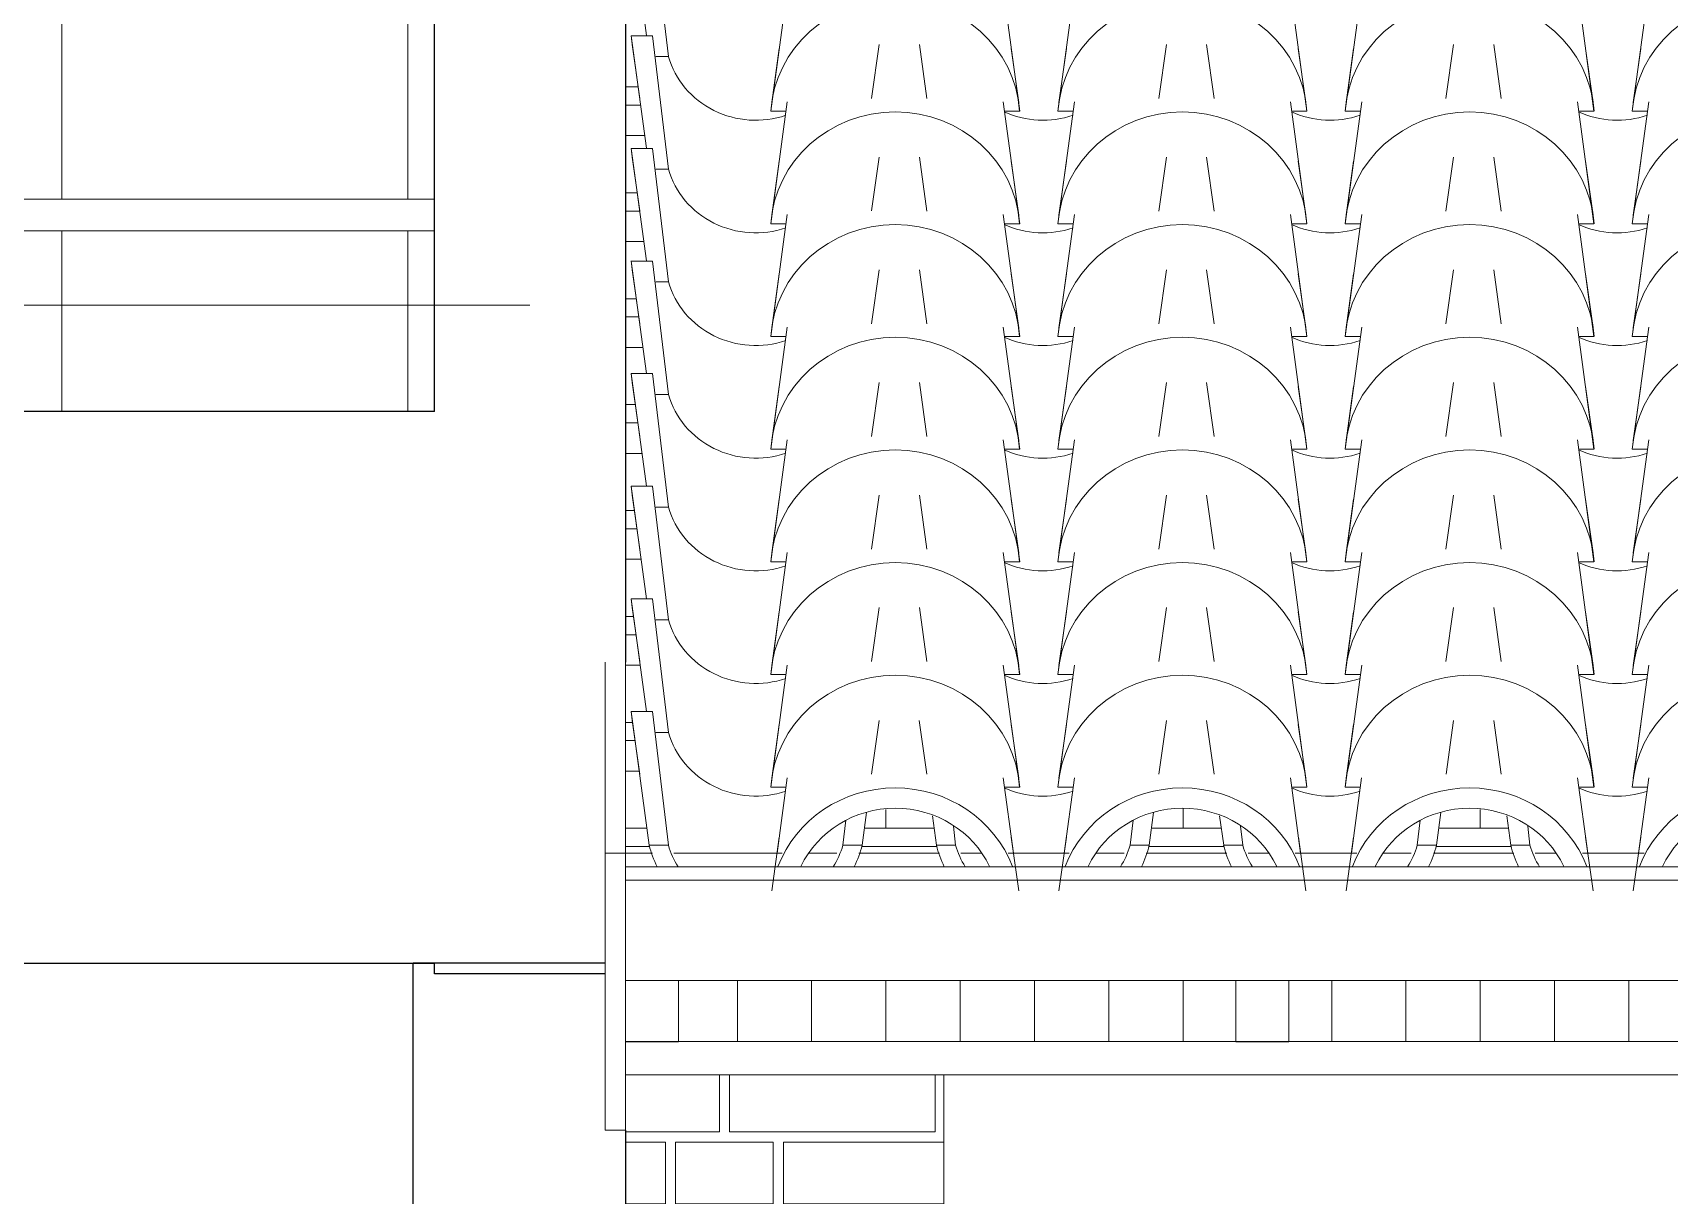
# Model space of a CAD drawing. Header units: millimetres. Extents: x -23833 to 62003, y -3000 to 6760.
# Drawn here: x 41698 to 43240, y 2461 to 3557 of the extents above; entities that cross this region are included whole.
import ezdxf

# ---------------------------------------------------------------- set-up
doc = ezdxf.new("R2010")
doc.units = ezdxf.units.MM
for name, color, linetype, lineweight in [('A-AREA', 32, 'Continuous', 9), ('A-DOOR', 31, 'Continuous', 9), ('A-GENM', 13, 'Continuous', 9), ('A-GLAZ-CURT', 52, 'Continuous', 9), ('A-GLAZ-CWMG', 51, 'Continuous', 9), ('A-ROOF', 132, 'Continuous', 9), ('A-ROOF-OTLN', 132, 'Continuous', 9), ('A-ROOF-PATT', 132, 'Continuous', 9), ('A-WALL', 113, 'Continuous', 25), ('Balaústres', 7, 'Continuous', 9), ('Corrimão', 250, 'Continuous', 25), ('S-COLS', 52, 'Continuous', 25)]:
    doc.layers.add(name, color=color, linetype=linetype, lineweight=lineweight)

# ---------------------------------------------------------------- blocks, each defined once
blk = doc.blocks.new('Rectangular Mullion - Ripa-4037463-FACHADA FRONTAL')
at = {"layer": 'A-GLAZ-CWMG'}
for p, q in [((7264.9, 2807.1), (7244.6, 2807.1)), ((7535.5, 2807.1), (7469.7, 2807.1)), ((7806.1, 2807.1), (7740.3, 2807.1)), ((8076.7, 2807.1), (8010.9, 2807.1)), ((7267.6, 2789.9), (7244.6, 2789.9)), ((7538.2, 2789.9), (7467.1, 2789.9)), ((7808.7, 2789.9), (7737.6, 2789.9)), ((8079.3, 2789.9), (8008.2, 2789.9))]:
    blk.add_line(p, q, dxfattribs=at)
blk = doc.blocks.new('Rectangular Mullion - Ripa-4037464-FACHADA FRONTAL')
at = {"layer": 'A-GLAZ-CWMG'}
for p, q in [((7251.4, 2906.9), (7244.6, 2906.9)), ((7253.8, 2889.7), (7244.6, 2889.7)), ((7257.2, 2861), (7244.6, 2861))]:
    blk.add_line(p, q, dxfattribs=at)
blk = doc.blocks.new('Rectangular Mullion - Ripa-3920862-FACHADA FRONTAL')
at = {"layer": 'A-GLAZ-CWMG'}
for p, q in [((7252.3, 3006.7), (7244.6, 3006.7)), ((7254.6, 2989.5), (7244.6, 2989.5)), ((7258.5, 2960.8), (7244.6, 2960.8))]:
    blk.add_line(p, q, dxfattribs=at)
blk = doc.blocks.new('Rectangular Mullion - Ripa-3920863-FACHADA FRONTAL')
at = {"layer": 'A-GLAZ-CWMG'}
for p, q in [((7253.1, 3106.5), (7244.6, 3106.5)), ((7255.5, 3089.3), (7244.6, 3089.3)), ((7259.4, 3060.6), (7244.6, 3060.6))]:
    blk.add_line(p, q, dxfattribs=at)
blk = doc.blocks.new('Rectangular Mullion - Ripa-3920864-FACHADA FRONTAL')
at = {"layer": 'A-GLAZ-CWMG'}
for p, q in [((7254, 3206.3), (7244.6, 3206.3)), ((7256.3, 3189.1), (7244.6, 3189.1)), ((7260.2, 3160.4), (7244.6, 3160.4))]:
    blk.add_line(p, q, dxfattribs=at)
blk = doc.blocks.new('Rectangular Mullion - Ripa-3920865-FACHADA FRONTAL')
at = {"layer": 'A-GLAZ-CWMG'}
for p, q in [((7254.9, 3306.1), (7244.6, 3306.1)), ((7257.2, 3288.9), (7244.6, 3288.9)), ((7261.1, 3260.2), (7244.6, 3260.2))]:
    blk.add_line(p, q, dxfattribs=at)
blk = doc.blocks.new('Rectangular Mullion - Ripa-3576556-FACHADA FRONTAL')
at = {"layer": 'A-GLAZ-CWMG'}
for p, q in [((7255.7, 3405.9), (7244.6, 3405.9)), ((7258.1, 3388.7), (7244.6, 3388.7)), ((7261.9, 3360), (7244.6, 3360))]:
    blk.add_line(p, q, dxfattribs=at)
blk = doc.blocks.new('Rectangular Mullion - Ripa-3576557-FACHADA FRONTAL')
at = {"layer": 'A-GLAZ-CWMG'}
for p, q in [((7256.6, 3505.8), (7244.6, 3505.8)), ((7258.9, 3488.5), (7244.6, 3488.5)), ((7262.8, 3459.8), (7244.6, 3459.8))]:
    blk.add_line(p, q, dxfattribs=at)
blk = doc.blocks.new('Rectangular Mullion - Caibro-4037507-FACHADA FRONTAL')
at = {"layer": 'A-GLAZ-CWMG'}
for p, q in [((7244.6, 2663.5), (7244.6, 2606)), ((7294.6, 2663.5), (7244.6, 2663.5)), ((7294.6, 2606), (7294.6, 2663.5)), ((7244.6, 2606), (7294.6, 2606))]:
    blk.add_line(p, q, dxfattribs=at)
blk = doc.blocks.new('Rectangular Mullion - Caibro-4037524-FACHADA FRONTAL')
at = {"layer": 'A-GLAZ-CWMG'}
for p, q in [((7819.6, 2663.5), (7819.6, 2606)), ((7869.6, 2663.5), (7819.6, 2663.5)), ((7869.6, 2606), (7869.6, 2663.5)), ((7819.6, 2606), (7869.6, 2606))]:
    blk.add_line(p, q, dxfattribs=at)
blk = doc.blocks.new('CRT_MGN_COZ_Fogão a lenha completo - CRT_MGN_COZ_Fogão a lenha completo-4049417-FACHADA FRONTAL')
at = {"layer": 'A-GENM'}
h = blk.add_hatch(dxfattribs=at)
h.set_pattern_fill('FP_46', color=256, style=0, pattern_type=2)
h.set_pattern_definition([(180, (7394.62, 3604.53), (3e-14, 270.937), [193.675, -9.525]), (180, (7394.62, 3662.73), (3e-14, 270.937), [193.675, -9.525]), (90, (7394.62, 3604.53), (203.2, -1e-14), [58.21, -212.728]), (90, (7200.94, 3604.53), (203.2, -1e-14), [58.21, -212.728]), (180, (7242.22, 3672.26), (3e-14, 270.937), [193.675, -9.525, 92.075, -9.525]), (180, (7242.22, 3730.47), (3e-14, 270.937), [193.675, -9.525, 92.075, -9.525]), (90, (7242.22, 3672.26), (304.8, -2e-14), [58.21, -212.73]), (90, (7048.55, 3672.26), (304.8, -2e-14), [58.21, -212.73]), (90, (7039.02, 3672.26), (304.8, -2e-14), [58.21, -212.73]), (90, (6946.94, 3672.26), (304.8, -2e-14), [58.21, -212.73]), (180, (7293.02, 3740), (3e-14, 270.937), [193.675, -9.525]), (180, (7293.02, 3798.2), (3e-14, 270.937), [193.675, -9.525]), (90, (7293.02, 3740), (203.2, -1e-14), [58.21, -212.728]), (90, (7099.35, 3740), (203.2, -1e-14), [58.21, -212.728]), (180, (7242.22, 3807.73), (3e-14, 270.937), [193.675, -9.525, 92.075, -9.525]), (180, (7242.22, 3865.94), (3e-14, 270.937), [193.675, -9.525, 92.075, -9.525]), (90, (7242.22, 3807.73), (304.8, -2e-14), [58.21, -212.728]), (90, (7048.55, 3807.73), (304.8, -2e-14), [58.21, -212.728]), (90, (7039.02, 3807.73), (304.8, -2e-14), [58.21, -212.728]), (90, (6946.94, 3807.73), (304.8, -2e-14), [58.21, -212.728])])
h.paths.add_polyline_path([(7257.2, 2030), (7544.6, 2030), (7544.6, 2574.7), (7244.6, 2574.7), (7244.6, 2400), (7254.6, 2400), (7254.6, 2030)])
h.paths.add_polyline_path([(7256.1, 4040.1), (7255.4, 4045.5), (7244.6, 4048.7), (7244.6, 4043.5), (7251.8, 4041.4)])
h.paths.add_polyline_path([(7244.6, 4186.3), (7248.2, 4198.6), (7244.6, 4199.3), (7244.6, 4186.8)])
h.paths.add_polyline_path([(7544.6, 4452.2), (7544.4, 4462.6), (7541.1, 4453.4), (7544.4, 4452.2)])
h.paths.add_polyline_path([(7544.6, 4472.9), (7544.6, 5160), (7469.6, 5160), (7469.6, 5060), (7344.6, 5060), (7344.6, 5160), (7244.6, 5160), (7244.6, 4575.7), (7395.2, 4524.1), (7544.4, 4472.9)])
at = {"layer": 'A-GENM', "color": 55}
blk.add_line((7544.6, 2574.7), (7544.6, 2030), dxfattribs=at)
blk = doc.blocks.new('Guarda-corpo - 25mm-3360969-FACHADA FRONTAL')
at = {"layer": 'Balaústres'}
for p, q in [((7039.6, 4270), (7039.6, 4000)), ((7039.6, 3970), (7039.6, 3700)), ((7039.6, 3670), (7039.6, 3400)), ((7039.6, 3370), (7039.6, 3200))]:
    blk.add_line(p, q, dxfattribs=at)
blk = doc.blocks.new('Guarda-corpo - Guarda-corpo-3921231-FACHADA FRONTAL')
at = {"layer": 'Corrimão', "color": 7, "lineweight": 9}
for p, q in [((2584.6, 3400), (7064.6, 3400)), ((2584.6, 3370), (7064.6, 3370))]:
    blk.add_line(p, q, dxfattribs=at)
blk.add_blockref('Guarda-corpo - 25mm-3360969-FACHADA FRONTAL', (0, 0))
blk = doc.blocks.new('Porta inclinada - Porta inclinada Larissa-3958697-FACHADA FRONTAL')
at = {"layer": 'A-DOOR'}
for p, q in [((6713.6, 3400), (6713.6, 3670)), ((6713.6, 3200), (6713.6, 3370))]:
    blk.add_line(p, q, dxfattribs=at)
blk = doc.blocks.new('COLONIAL BASE - COLONIAL BASE-4040581-FACHADA FRONTAL')
at = {"layer": 'A-GLAZ-CURT'}
for p, q in [((7792.1, 2908.8), (7799.2, 2858)), ((8017.8, 2858), (8024.9, 2908.8)), ((7928.7, 2783.5), (7938.3, 2854.7)), ((8141.7, 2854.7), (8151.3, 2783.5)), ((8008.7, 2791.1), (8012.9, 2821.9)), ((7804.5, 2818.9), (7808.3, 2791.1)), ((7826.3, 2791.1), (7824.2, 2809)), ((7990.7, 2791.1), (7993.5, 2814.6)), ((7808.3, 2791.1), (7826.3, 2791.1)), ((7930.7, 2798.8), (7923.6, 2748)), ((7990.7, 2791.1), (8008.7, 2791.1)), ((8156.4, 2748), (8149.3, 2798.8))]:
    blk.add_line(p, q, dxfattribs=at)
for centre, major_axis, start_param, end_param in [((8040, 2732.6), (117.5, 0), 0.348057, 2.793536), ((8040, 2732.6), (97.5, 0), 0.425177, 2.716415), ((7908.5, 2812.9), (102.8, 0), 3.36491, 3.584479), ((7908.5, 2812.9), (85.3, 0), 3.411763, 3.68386), ((7908.5, 2812.9), (85.3, 0), 5.740918, 6.013015), ((7908.5, 2812.9), (102.8, 0), 5.840299, 6.059868)]:
    blk.add_ellipse(centre, major_axis=major_axis, ratio=0.957826, start_param=start_param, end_param=end_param, dxfattribs=at)
blk = doc.blocks.new('COLONIAL BASE - COLONIAL BASE-V355-FACHADA FRONTAL')
at = {"layer": 'A-GLAZ-CURT'}
for p, q in [((8062.7, 3015), (8069.8, 2964.1)), ((8288.3, 2964.1), (8295.5, 3015)), ((8193.3, 2845.9), (8208.9, 2960.8)), ((8412.3, 2960.8), (8427.8, 2845.9)), ((8201.3, 2905), (8194.2, 2854.2)), ((8427, 2854.2), (8419.8, 2905)), ((8207.7, 2845.9), (8193.3, 2845.9)), ((8427.8, 2845.9), (8413.5, 2845.9))]:
    blk.add_line(p, q, dxfattribs=at)
for centre, major_axis, start_param, end_param in [((8310.6, 2838.8), (117.5, 0), 0.063873, 3.077719), ((8179.1, 2919.1), (85.3, 0), 4.271197, 5.051809)]:
    blk.add_ellipse(centre, major_axis=major_axis, ratio=0.957826, start_param=start_param, end_param=end_param, dxfattribs=at)
blk = doc.blocks.new('COLONIAL BASE - COLONIAL BASE-V361-FACHADA FRONTAL')
at = {"layer": 'A-GLAZ-CURT'}
for p, q in [((7270.1, 2917.1), (7250.1, 2917.1)), ((7250.1, 2917.1), (7267.1, 2791.1)), ((7285.1, 2791.1), (7270.1, 2917.1)), ((7250.9, 2908.8), (7258.1, 2858)), ((7476.6, 2858), (7483.7, 2908.8)), ((7387.5, 2783.5), (7397.1, 2854.7)), ((7600.5, 2854.7), (7610.2, 2783.5)), ((7467.5, 2791.1), (7471.7, 2821.9)), ((7449.5, 2791.1), (7452.3, 2814.6)), ((7267.1, 2791.1), (7285.1, 2791.1)), ((7389.6, 2798.8), (7382.4, 2748)), ((7449.5, 2791.1), (7467.5, 2791.1)), ((7615.2, 2748), (7608.1, 2798.8))]:
    blk.add_line(p, q, dxfattribs=at)
for centre, major_axis, start_param, end_param in [((7367.3, 2924.2), (117.5, 0), 3.205466, 3.30048), ((7498.8, 2732.6), (117.5, 0), 0.348057, 2.793536), ((7498.8, 2732.6), (97.5, 0), 0.425177, 2.716415), ((7367.3, 2812.9), (102.8, 0), 3.36491, 3.584479), ((7367.3, 2812.9), (85.3, 0), 3.411763, 3.68386), ((7367.3, 2812.9), (85.3, 0), 5.740918, 6.013015), ((7367.3, 2812.9), (102.8, 0), 5.840299, 6.059868)]:
    blk.add_ellipse(centre, major_axis=major_axis, ratio=0.957826, start_param=start_param, end_param=end_param, dxfattribs=at)
blk = doc.blocks.new('COLONIAL BASE - COLONIAL BASE-V362-FACHADA FRONTAL')
at = {"layer": 'A-GLAZ-CURT'}
for p, q in [((7270.1, 3023.2), (7250.1, 3023.2)), ((7250.1, 3023.2), (7264.4, 2917.1)), ((7285.1, 2897.3), (7270.1, 3023.2)), ((7250.9, 3015), (7258.1, 2964.1)), ((7476.6, 2964.1), (7483.7, 3015)), ((7381.6, 2845.9), (7397.1, 2960.8)), ((7600.5, 2960.8), (7616.1, 2845.9)), ((7389.6, 2905), (7382.4, 2854.2)), ((7615.2, 2854.2), (7608.1, 2905)), ((7273.3, 2897.3), (7285.1, 2897.3)), ((7395.9, 2845.9), (7381.6, 2845.9)), ((7616.1, 2845.9), (7601.7, 2845.9))]:
    blk.add_line(p, q, dxfattribs=at)
for centre, major_axis, start_param, end_param in [((7367.3, 3030.4), (117.5, 0), 3.205466, 3.30048), ((7498.8, 2838.8), (117.5, 0), 0.063873, 3.077719), ((7367.3, 2919.1), (85.3, 0), 3.411763, 5.051809)]:
    blk.add_ellipse(centre, major_axis=major_axis, ratio=0.957826, start_param=start_param, end_param=end_param, dxfattribs=at)
blk = doc.blocks.new('COLONIAL BASE - COLONIAL BASE-V363-FACHADA FRONTAL')
at = {"layer": 'A-GLAZ-CURT'}
for p, q in [((7270.1, 3447.8), (7250.1, 3447.8)), ((7250.1, 3447.8), (7264.4, 3341.7)), ((7250.9, 3439.6), (7258.1, 3388.8)), ((7285.1, 3321.9), (7270.1, 3447.8)), ((7476.6, 3388.8), (7483.7, 3439.6)), ((7381.6, 3270.6), (7397.1, 3385.4)), ((7600.5, 3385.4), (7616.1, 3270.6)), ((7273.3, 3321.9), (7285.1, 3321.9)), ((7389.6, 3329.6), (7382.4, 3278.8)), ((7615.2, 3278.8), (7608.1, 3329.6)), ((7395.9, 3270.6), (7381.6, 3270.6)), ((7616.1, 3270.6), (7601.7, 3270.6))]:
    blk.add_line(p, q, dxfattribs=at)
for centre, major_axis, start_param, end_param in [((7367.3, 3455), (117.5, 0), 3.206475, 3.30048), ((7498.8, 3263.4), (117.5, 0), 0.063873, 3.077719), ((7367.3, 3343.7), (85.3, 0), 3.411763, 5.051809)]:
    blk.add_ellipse(centre, major_axis=major_axis, ratio=0.957826, start_param=start_param, end_param=end_param, dxfattribs=at)

msp = doc.modelspace()

# ---------------------------------------------------------------- hatches: boundary and pattern name
at = {"layer": 'A-ROOF-PATT'}
h = msp.add_hatch(dxfattribs=at)
h.set_pattern_fill('FP_42', color=256, style=0, pattern_type=2)
h.set_pattern_definition([(90, (35012.05, 1510.22), (-70, 4e-15), [])])
h.paths.add_polyline_path([(46787.432, 2606.037), (46595.154, 2663.61), (46331.667, 2663.507), (46331.667, 2606.037), (46775.401, 2606.037)])
h.paths.add_polyline_path([(45756.667, 2606.037), (46281.667, 2606.037), (46281.667, 2663.61), (45756.667, 2663.507)])
h.paths.add_polyline_path([(45243.301, 2606.037), (45706.667, 2606.037), (45706.667, 2663.61), (45181.667, 2663.507), (45181.667, 2606.037)])
h.paths.add_polyline_path([(42306.667, 2606.037), (42831.667, 2606.037), (42831.667, 2663.61), (42306.667, 2663.507)])
h.paths.add_polyline_path([(45131.667, 2606.037), (45131.667, 2663.61), (44606.667, 2663.507), (44606.667, 2606.037)])
h.paths.add_polyline_path([(44522.313, 2606.037), (44556.667, 2606.037), (44556.667, 2663.61), (44031.667, 2663.507), (44031.667, 2606.037)])
h.paths.add_polyline_path([(42881.667, 2606.037), (43406.667, 2606.037), (43406.667, 2663.61), (42881.667, 2663.507)])
h.paths.add_polyline_path([(43801.325, 2606.037), (43981.667, 2606.037), (43981.667, 2663.61), (43456.667, 2663.507), (43456.667, 2606.037)])
h.paths.add_polyline_path([(44387.128, 2807.13), (44441.69, 2807.13), (44440.09, 2818.947), (44426.805, 2823.371), (44404.983, 2825.986), (44380.959, 2823.107), (44377.859, 2821.943), (44375.853, 2807.13), (44380.959, 2807.13)])
h.paths.add_polyline_path([(45463.312, 2807.13), (45524.043, 2807.13), (45522.443, 2818.947), (45511.361, 2823.107), (45487.336, 2825.986), (45463.312, 2823.107), (45460.212, 2821.943), (45458.206, 2807.13)])
h.paths.add_polyline_path([(43322.63, 2807.13), (43359.337, 2807.13), (43357.737, 2818.947), (43344.452, 2823.371), (43322.63, 2825.986), (43298.606, 2823.107), (43295.506, 2821.943), (43293.5, 2807.13), (43305.646, 2807.13)])
h.paths.add_polyline_path([(45253.454, 2807.13), (45251.854, 2818.947), (45240.772, 2823.107), (45216.748, 2825.986), (45192.724, 2823.107), (45189.623, 2821.943), (45187.618, 2807.13), (45245.949, 2807.13)])
h.paths.add_polyline_path([(46054.413, 2807.13), (46056.667, 2807.13), (46056.667, 2821.556), (46052.537, 2823.107), (46028.513, 2825.986), (46004.489, 2823.107), (46001.388, 2821.943), (45999.382, 2807.13), (46052.537, 2807.13)])
h.paths.add_polyline_path([(42481.735, 2807.13), (42547.572, 2807.13), (42545.972, 2818.947), (42532.687, 2823.371), (42510.866, 2825.986), (42486.841, 2823.107), (42483.741, 2821.943), (42482.753, 2814.646)])
h.paths.add_polyline_path([(43564.088, 2807.13), (43629.925, 2807.13), (43628.325, 2818.947), (43615.04, 2823.371), (43593.219, 2825.986), (43569.194, 2823.107), (43566.094, 2821.943), (43565.106, 2814.646)])
h.paths.add_polyline_path([(43088.749, 2807.13), (43087.148, 2818.947), (43073.864, 2823.371), (43052.042, 2825.986), (43028.018, 2823.107), (43024.918, 2821.943), (43022.912, 2807.13), (43081.243, 2807.13)])
h.paths.add_polyline_path([(44982.866, 2807.13), (44981.266, 2818.947), (44970.184, 2823.107), (44946.16, 2825.986), (44922.136, 2823.107), (44919.035, 2821.943), (44917.029, 2807.13), (44975.361, 2807.13)])
h.paths.add_polyline_path([(45794.631, 2807.13), (45793.031, 2818.947), (45781.949, 2823.107), (45756.667, 2825.835), (45756.667, 2807.13), (45787.126, 2807.13)])
h.paths.add_polyline_path([(44712.278, 2807.13), (44710.678, 2818.947), (44699.596, 2823.107), (44675.572, 2825.986), (44651.547, 2823.107), (44648.447, 2821.943), (44646.441, 2807.13), (44704.773, 2807.13)])
h.paths.add_polyline_path([(43834.677, 2807.13), (43900.513, 2807.13), (43898.913, 2818.947), (43885.629, 2823.371), (43863.807, 2825.986), (43839.783, 2823.107), (43836.682, 2821.943), (43835.694, 2814.646)])
h.paths.add_polyline_path([(42752.324, 2807.13), (42818.16, 2807.13), (42816.56, 2818.947), (42803.276, 2823.371), (42781.454, 2825.986), (42757.43, 2823.107), (42754.329, 2821.943), (42753.341, 2814.646)])
h.paths.add_polyline_path([(44105.265, 2807.13), (44171.101, 2807.13), (44169.501, 2818.947), (44156.217, 2823.371), (44134.395, 2825.986), (44110.371, 2823.107), (44107.27, 2821.943), (44106.282, 2814.646)])

# ---------------------------------------------------------------- linework, layer by layer
at = {"layer": 'A-AREA'}
for p, q in [((42166.667, 3300), (37396.667, 3300)), ((41725.667, 3300), (42051.667, 3300))]:
    msp.add_line(p, q, dxfattribs=at)
at = {"layer": 'A-ROOF'}
for p, q in [((42256.667, 2606.037), (46787.432, 2606.037)), ((46856.667, 2574.716), (42256.667, 2574.716))]:
    msp.add_line(p, q, dxfattribs=at)
at = {"layer": 'A-ROOF-OTLN'}
for p, q in [((42237.667, 2963.522), (42237.667, 2522.515)), ((42256.667, 2663.61), (42256.667, 2963.522)), ((42282.005, 2783.522), (42237.667, 2783.522)), ((42404.411, 2783.522), (42302.126, 2783.522)), ((42455.943, 2783.522), (42429.166, 2783.522)), ((42552.594, 2783.522), (42476.714, 2783.522)), ((42592.566, 2783.522), (42572.714, 2783.522)), ((42674.781, 2783.522), (42617.16, 2783.522)), ((42726.532, 2783.522), (42699.754, 2783.522)), ((42823.182, 2783.522), (42747.302, 2783.522)), ((42863.154, 2783.522), (42843.302, 2783.522)), ((42945.868, 2783.522), (42887.748, 2783.522)), ((42997.12, 2783.522), (42970.342, 2783.522)), ((43093.77, 2783.522), (43017.89, 2783.522)), ((43133.742, 2783.522), (43113.89, 2783.522)), ((43216.456, 2783.522), (43158.336, 2783.522)), ((46976.667, 2770.822), (42256.667, 2770.822)), ((46976.667, 2758.122), (42256.667, 2758.122)), ((46925.867, 2663.61), (42256.667, 2663.61)), ((42256.667, 2522.515), (42256.667, 2606.037)), ((42237.667, 2522.515), (42256.667, 2522.515))]:
    msp.add_line(p, q, dxfattribs=at)
at = {"layer": 'A-WALL'}
for p, q in [((42076.667, 3200), (42076.667, 4328.904)), ((42256.667, 4256.904), (42256.667, 2963.522)), ((42076.667, 3200), (37396.667, 3200)), ((37396.667, 2680), (42076.667, 2680)), ((42076.667, 2670), (42076.667, 2680)), ((42237.667, 2670), (42076.667, 2670))]:
    msp.add_line(p, q, dxfattribs=at)
at = {"layer": 'S-COLS'}
for p, q in [((42056.667, 180), (42056.667, 2680)), ((42237.667, 2680), (42056.667, 2680)), ((42256.667, 2522.515), (42256.667, 180))]:
    msp.add_line(p, q, dxfattribs=at)

# ---------------------------------------------------------------- block references
at = {"layer": 'A-DOOR'}
msp.add_blockref('Porta inclinada - Porta inclinada Larissa-3958697-FACHADA FRONTAL', (35012.047, 0), dxfattribs=at)
at = {"layer": 'A-GENM', "color": 55}
msp.add_blockref('CRT_MGN_COZ_Fogão a lenha completo - CRT_MGN_COZ_Fogão a lenha completo-4049417-FACHADA FRONTAL', (35012.047, 0), dxfattribs=at)
at = {"layer": 'A-GLAZ-CURT'}
for name, p in [('COLONIAL BASE - COLONIAL BASE-V362-FACHADA FRONTAL', (35012.047, 636.923)), ('COLONIAL BASE - COLONIAL BASE-V355-FACHADA FRONTAL', (34470.871, 636.923)), ('COLONIAL BASE - COLONIAL BASE-V355-FACHADA FRONTAL', (34741.459, 636.923)), ('COLONIAL BASE - COLONIAL BASE-V355-FACHADA FRONTAL', (35012.047, 636.923)), ('COLONIAL BASE - COLONIAL BASE-V362-FACHADA FRONTAL', (35012.047, 530.769)), ('COLONIAL BASE - COLONIAL BASE-V355-FACHADA FRONTAL', (34470.871, 530.769)), ('COLONIAL BASE - COLONIAL BASE-V355-FACHADA FRONTAL', (34741.459, 530.769)), ('COLONIAL BASE - COLONIAL BASE-V355-FACHADA FRONTAL', (35012.047, 530.769)), ('COLONIAL BASE - COLONIAL BASE-V363-FACHADA FRONTAL', (35012.047, 0)), ('COLONIAL BASE - COLONIAL BASE-V355-FACHADA FRONTAL', (34470.871, 424.615)), ('COLONIAL BASE - COLONIAL BASE-V355-FACHADA FRONTAL', (34741.459, 424.615)), ('COLONIAL BASE - COLONIAL BASE-V355-FACHADA FRONTAL', (35012.047, 424.615)), ('COLONIAL BASE - COLONIAL BASE-V362-FACHADA FRONTAL', (35012.047, 318.462)), ('COLONIAL BASE - COLONIAL BASE-V355-FACHADA FRONTAL', (34470.871, 318.462)), ('COLONIAL BASE - COLONIAL BASE-V355-FACHADA FRONTAL', (34741.459, 318.462)), ('COLONIAL BASE - COLONIAL BASE-V355-FACHADA FRONTAL', (35012.047, 318.462)), ('COLONIAL BASE - COLONIAL BASE-V362-FACHADA FRONTAL', (35012.047, 212.308)), ('COLONIAL BASE - COLONIAL BASE-V355-FACHADA FRONTAL', (34470.871, 212.308)), ('COLONIAL BASE - COLONIAL BASE-V355-FACHADA FRONTAL', (34741.459, 212.308)), ('COLONIAL BASE - COLONIAL BASE-V355-FACHADA FRONTAL', (35012.047, 212.308)), ('COLONIAL BASE - COLONIAL BASE-V362-FACHADA FRONTAL', (35012.047, 106.154)), ('COLONIAL BASE - COLONIAL BASE-V355-FACHADA FRONTAL', (34470.871, 106.154)), ('COLONIAL BASE - COLONIAL BASE-V355-FACHADA FRONTAL', (34741.459, 106.154)), ('COLONIAL BASE - COLONIAL BASE-V355-FACHADA FRONTAL', (35012.047, 106.154)), ('COLONIAL BASE - COLONIAL BASE-V362-FACHADA FRONTAL', (35012.047, 0)), ('COLONIAL BASE - COLONIAL BASE-V355-FACHADA FRONTAL', (34470.871, 0)), ('COLONIAL BASE - COLONIAL BASE-V355-FACHADA FRONTAL', (34741.459, 0)), ('COLONIAL BASE - COLONIAL BASE-V355-FACHADA FRONTAL', (35012.047, 0)), ('COLONIAL BASE - COLONIAL BASE-V361-FACHADA FRONTAL', (35012.047, 0)), ('COLONIAL BASE - COLONIAL BASE-4040581-FACHADA FRONTAL', (34741.459, 0)), ('COLONIAL BASE - COLONIAL BASE-4040581-FACHADA FRONTAL', (35012.047, 0)), ('COLONIAL BASE - COLONIAL BASE-4040581-FACHADA FRONTAL', (35282.635, 0))]:
    msp.add_blockref(name, p, dxfattribs=at)
at = {"layer": 'A-GLAZ-CWMG'}
for name in ['Rectangular Mullion - Ripa-3576557-FACHADA FRONTAL', 'Rectangular Mullion - Ripa-3576556-FACHADA FRONTAL', 'Rectangular Mullion - Ripa-3920865-FACHADA FRONTAL', 'Rectangular Mullion - Ripa-3920864-FACHADA FRONTAL', 'Rectangular Mullion - Ripa-3920863-FACHADA FRONTAL', 'Rectangular Mullion - Ripa-3920862-FACHADA FRONTAL', 'Rectangular Mullion - Ripa-4037464-FACHADA FRONTAL', 'Rectangular Mullion - Ripa-4037463-FACHADA FRONTAL', 'Rectangular Mullion - Caibro-4037507-FACHADA FRONTAL', 'Rectangular Mullion - Caibro-4037524-FACHADA FRONTAL']:
    msp.add_blockref(name, (35012.047, 0), dxfattribs=at)
at = {"layer": 'Corrimão', "color": 7, "lineweight": 9}
msp.add_blockref('Guarda-corpo - Guarda-corpo-3921231-FACHADA FRONTAL', (35012.047, 0), dxfattribs=at)

doc.saveas('drawing.dxf')
